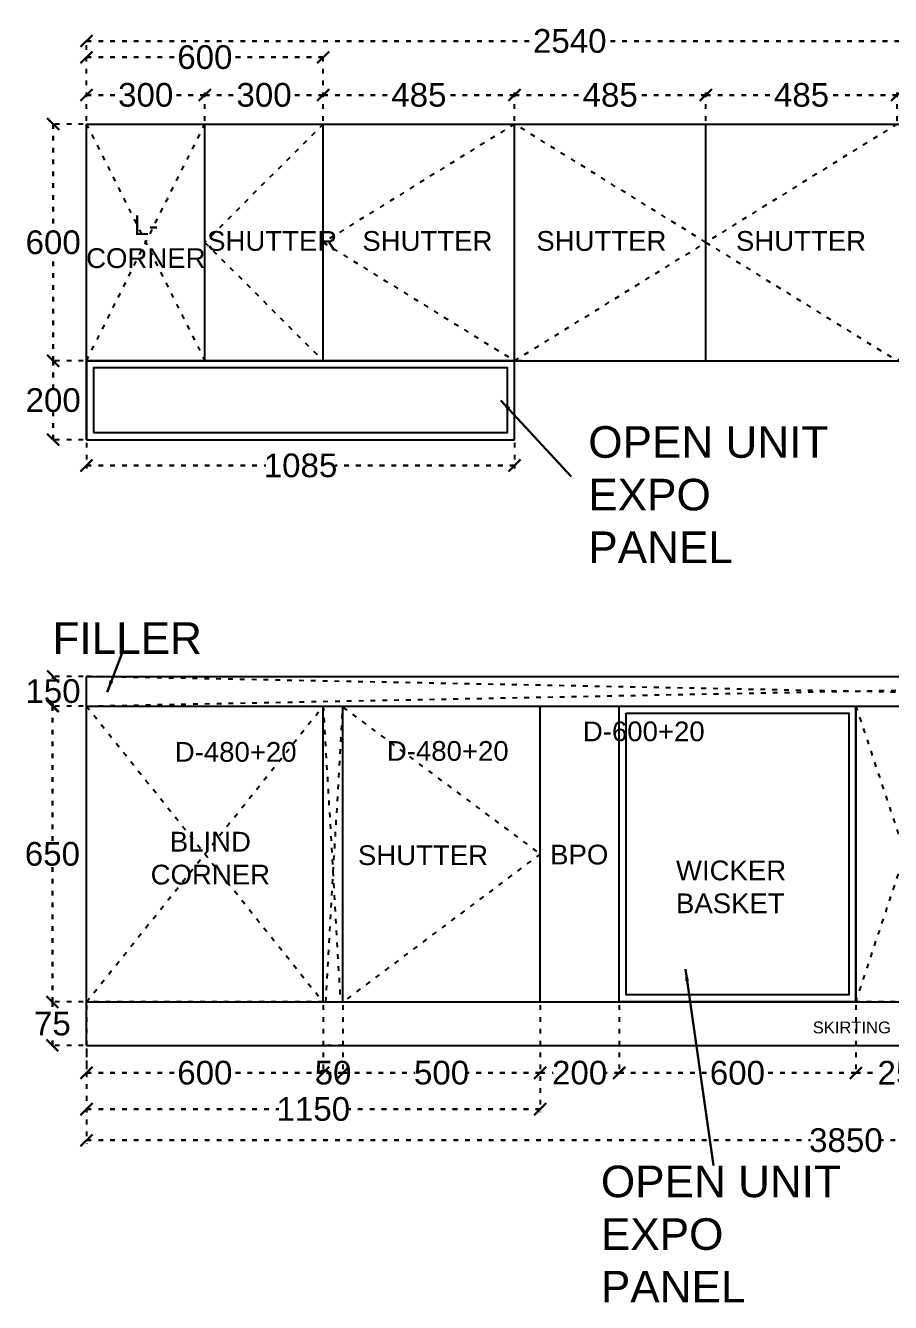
# Model space of a CAD drawing. Header units: millimetres. Extents: x 220712 to 1505573, y -354410 to 241923.
# Drawn here: x 319764 to 321956, y 126347 to 129583 of the extents above; entities that cross this region are included whole.
import ezdxf

# ---------------------------------------------------------------- set-up
doc = ezdxf.new("R2010")
doc.units = ezdxf.units.MM
doc.header["$MEASUREMENT"] = 0
doc.linetypes.add('ACAD_ISO03W100', pattern=[30, 12, -18])
doc.layers.add('Walls', color=253, linetype='Continuous')
doc.layers.add('Words', color=7, linetype='Continuous')
doc.styles.get("Standard").update_dxf_attribs({"font": 'arial.ttf'})
doc.dimstyles.get("Standard").update_dxf_attribs({"dimtxt": 60, "dimasz": 30, "dimexe": 7.75, "dimexo": 8.13, "dimgap": 0.63, "dimtad": 0, "dimtih": 1, "dimtoh": 1, "dimdec": 0, "dimzin": 0, "dimtxsty": 'Standard', "dimblk": 'OBLIQUE', "dimcen": 2.25, "dimclrd": 1, "dimclre": 1, "dimclrt": 1, "dimadec": 0, "dimazin": 0, "dimtfac": 1, "dimtdec": 0, "dimtofl": 0, "dimtmove": 0, "dimatfit": 3, "dimfxl": 1, "dimtolj": 1, "dimtzin": 0, "dimlwd": 30, "dimarcsym": 0})

# ---------------------------------------------------------------- blocks, each defined once
blk = doc.blocks.new('_Oblique')
at = {"color": 0, "linetype": 'ByBlock', "lineweight": -2}
blk.add_line((-0.5, -0.5), (0.5, 0.5), dxfattribs=at)
blk = doc.blocks.new('*D941')
at = {"layer": 'Defpoints', "color": 0, "linetype": 'ACAD_ISO03W100', "transparency": 16777216}
for p in [(321068.3, 127108.8), (319918.3, 126998.8), (321068.3, 126837.3)]:
    blk.add_point(p, dxfattribs=at)
at = {"layer": 'Walls', "color": 1, "linetype": 'ACAD_ISO03W100', "lineweight": -2, "transparency": 16777216}
for p, q in [((321068.3, 127100.6), (321068.3, 126829.5)), ((319918.3, 126990.6), (319918.3, 126829.5))]:
    blk.add_line(p, q, dxfattribs=at)
at = {"layer": 'Walls', "color": 1, "linetype": 'ACAD_ISO03W100', "lineweight": 30, "transparency": 16777216}
for p, q in [((319918.3, 126837.3), (320406, 126837.3)), ((321068.3, 126837.3), (320580.6, 126837.3))]:
    blk.add_line(p, q, dxfattribs=at)
at = {"layer": 'Walls', "color": 1, "linetype": 'ACAD_ISO03W100', "lineweight": 30, "transparency": 16777216, "xscale": 30, "yscale": 30, "zscale": 30, "rotation": 180}
blk.add_blockref('_Oblique', (319918.3, 126837.3), dxfattribs=at)
at = {"layer": 'Walls', "color": 1, "linetype": 'ACAD_ISO03W100', "lineweight": 30, "transparency": 16777216, "xscale": 30, "yscale": 30, "zscale": 30}
blk.add_blockref('_Oblique', (321068.3, 126837.3), dxfattribs=at)
at = {"layer": 'Walls', "color": 1, "linetype": 'ACAD_ISO03W100', "transparency": 16777216, "insert": (320493.3, 126837.3), "char_height": 60, "attachment_point": 5}
blk.add_mtext('\\A1;1150', dxfattribs=at)
blk = doc.blocks.new('*D942')
at = {"layer": 'Defpoints', "color": 0, "linetype": 'ACAD_ISO03W100', "transparency": 16777216}
for p in [(320568.3, 127108.8), (321068.3, 127108.8), (321068.3, 126929.3)]:
    blk.add_point(p, dxfattribs=at)
at = {"layer": 'Walls', "color": 1, "linetype": 'ACAD_ISO03W100', "lineweight": -2, "transparency": 16777216}
for p, q in [((320568.3, 127100.6), (320568.3, 126921.5)), ((321068.3, 127100.6), (321068.3, 126921.5))]:
    blk.add_line(p, q, dxfattribs=at)
at = {"layer": 'Walls', "color": 1, "linetype": 'ACAD_ISO03W100', "lineweight": 30, "transparency": 16777216}
for p, q in [((320568.3, 126929.3), (320751.5, 126929.3)), ((321068.3, 126929.3), (320885.2, 126929.3))]:
    blk.add_line(p, q, dxfattribs=at)
at = {"layer": 'Walls', "color": 1, "linetype": 'ACAD_ISO03W100', "lineweight": 30, "transparency": 16777216, "xscale": 30, "yscale": 30, "zscale": 30, "rotation": 180}
blk.add_blockref('_Oblique', (320568.3, 126929.3), dxfattribs=at)
at = {"layer": 'Walls', "color": 1, "linetype": 'ACAD_ISO03W100', "lineweight": 30, "transparency": 16777216, "xscale": 30, "yscale": 30, "zscale": 30}
blk.add_blockref('_Oblique', (321068.3, 126929.3), dxfattribs=at)
at = {"layer": 'Walls', "color": 1, "linetype": 'ACAD_ISO03W100', "transparency": 16777216, "insert": (320818.3, 126929.3), "char_height": 60, "attachment_point": 5}
blk.add_mtext('\\A1;500', dxfattribs=at)
blk = doc.blocks.new('*D943')
at = {"layer": 'Defpoints', "color": 0, "linetype": 'ACAD_ISO03W100', "transparency": 16777216}
for p in [(320518.3, 127108.8), (320568.3, 127108.8), (320518.3, 126929.3)]:
    blk.add_point(p, dxfattribs=at)
at = {"layer": 'Walls', "color": 1, "linetype": 'ACAD_ISO03W100', "lineweight": -2, "transparency": 16777216}
for p, q in [((320518.3, 127100.6), (320518.3, 126921.5)), ((320568.3, 127100.6), (320568.3, 126921.5))]:
    blk.add_line(p, q, dxfattribs=at)
at = {"layer": 'Walls', "color": 1, "linetype": 'ACAD_ISO03W100', "lineweight": 30, "transparency": 16777216}
blk.add_line((320568.3, 126929.3), (320518.3, 126929.3), dxfattribs=at)
at = {"layer": 'Walls', "color": 1, "linetype": 'ACAD_ISO03W100', "lineweight": 30, "transparency": 16777216, "xscale": 30, "yscale": 30, "zscale": 30, "rotation": 180}
blk.add_blockref('_Oblique', (320518.3, 126929.3), dxfattribs=at)
at = {"layer": 'Walls', "color": 1, "linetype": 'ACAD_ISO03W100', "lineweight": 30, "transparency": 16777216, "xscale": 30, "yscale": 30, "zscale": 30}
blk.add_blockref('_Oblique', (320568.3, 126929.3), dxfattribs=at)
at = {"layer": 'Walls', "color": 1, "linetype": 'ACAD_ISO03W100', "transparency": 16777216, "insert": (320543.3, 126929.3), "char_height": 60, "attachment_point": 5}
blk.add_mtext('\\A1;50', dxfattribs=at)
blk = doc.blocks.new('*D944')
at = {"layer": 'Defpoints', "color": 0, "linetype": 'ACAD_ISO03W100', "transparency": 16777216}
for p in [(319918.3, 127108.8), (320518.3, 127108.8), (320518.3, 126929.3)]:
    blk.add_point(p, dxfattribs=at)
at = {"layer": 'Walls', "color": 1, "linetype": 'ACAD_ISO03W100', "lineweight": -2, "transparency": 16777216}
for p, q in [((319918.3, 127100.6), (319918.3, 126921.5)), ((320518.3, 127100.6), (320518.3, 126921.5))]:
    blk.add_line(p, q, dxfattribs=at)
at = {"layer": 'Walls', "color": 1, "linetype": 'ACAD_ISO03W100', "lineweight": 30, "transparency": 16777216}
for p, q in [((319918.3, 126929.3), (320151.4, 126929.3)), ((320518.3, 126929.3), (320285.3, 126929.3))]:
    blk.add_line(p, q, dxfattribs=at)
at = {"layer": 'Walls', "color": 1, "linetype": 'ACAD_ISO03W100', "lineweight": 30, "transparency": 16777216, "xscale": 30, "yscale": 30, "zscale": 30, "rotation": 180}
blk.add_blockref('_Oblique', (319918.3, 126929.3), dxfattribs=at)
at = {"layer": 'Walls', "color": 1, "linetype": 'ACAD_ISO03W100', "lineweight": 30, "transparency": 16777216, "xscale": 30, "yscale": 30, "zscale": 30}
blk.add_blockref('_Oblique', (320518.3, 126929.3), dxfattribs=at)
at = {"layer": 'Walls', "color": 1, "linetype": 'ACAD_ISO03W100', "transparency": 16777216, "insert": (320218.3, 126929.3), "char_height": 60, "attachment_point": 5}
blk.add_mtext('\\A1;600', dxfattribs=at)
blk = doc.blocks.new('*D945')
at = {"layer": 'Defpoints', "color": 0, "linetype": 'ACAD_ISO03W100', "transparency": 16777216}
for p in [(321068.3, 127108.8), (321268.3, 127108.8), (321268.3, 126929.3)]:
    blk.add_point(p, dxfattribs=at)
at = {"layer": 'Walls', "color": 1, "linetype": 'ACAD_ISO03W100', "lineweight": -2, "transparency": 16777216}
for p, q in [((321068.3, 127100.6), (321068.3, 126921.5)), ((321268.3, 127100.6), (321268.3, 126921.5))]:
    blk.add_line(p, q, dxfattribs=at)
at = {"layer": 'Walls', "color": 1, "linetype": 'ACAD_ISO03W100', "lineweight": 30, "transparency": 16777216}
for p, q in [((321068.3, 126929.3), (321101, 126929.3)), ((321268.3, 126929.3), (321235.7, 126929.3))]:
    blk.add_line(p, q, dxfattribs=at)
at = {"layer": 'Walls', "color": 1, "linetype": 'ACAD_ISO03W100', "lineweight": 30, "transparency": 16777216, "xscale": 30, "yscale": 30, "zscale": 30, "rotation": 180}
blk.add_blockref('_Oblique', (321068.3, 126929.3), dxfattribs=at)
at = {"layer": 'Walls', "color": 1, "linetype": 'ACAD_ISO03W100', "lineweight": 30, "transparency": 16777216, "xscale": 30, "yscale": 30, "zscale": 30}
blk.add_blockref('_Oblique', (321268.3, 126929.3), dxfattribs=at)
at = {"layer": 'Walls', "color": 1, "linetype": 'ACAD_ISO03W100', "transparency": 16777216, "insert": (321168.3, 126929.3), "char_height": 60, "attachment_point": 5}
blk.add_mtext('\\A1;200', dxfattribs=at)
blk = doc.blocks.new('*D946')
at = {"layer": 'Defpoints', "color": 0, "linetype": 'ACAD_ISO03W100', "transparency": 16777216}
for p in [(321268.3, 127108.8), (321868.3, 127108.8), (321868.3, 126929)]:
    blk.add_point(p, dxfattribs=at)
at = {"layer": 'Walls', "color": 1, "linetype": 'ACAD_ISO03W100', "lineweight": -2, "transparency": 16777216}
for p, q in [((321268.3, 127100.6), (321268.3, 126921.3)), ((321868.3, 127100.6), (321868.3, 126921.3))]:
    blk.add_line(p, q, dxfattribs=at)
at = {"layer": 'Walls', "color": 1, "linetype": 'ACAD_ISO03W100', "lineweight": 30, "transparency": 16777216}
for p, q in [((321268.3, 126929), (321501.4, 126929)), ((321868.3, 126929), (321635.3, 126929))]:
    blk.add_line(p, q, dxfattribs=at)
at = {"layer": 'Walls', "color": 1, "linetype": 'ACAD_ISO03W100', "lineweight": 30, "transparency": 16777216, "xscale": 30, "yscale": 30, "zscale": 30, "rotation": 180}
blk.add_blockref('_Oblique', (321268.3, 126929), dxfattribs=at)
at = {"layer": 'Walls', "color": 1, "linetype": 'ACAD_ISO03W100', "lineweight": 30, "transparency": 16777216, "xscale": 30, "yscale": 30, "zscale": 30}
blk.add_blockref('_Oblique', (321868.3, 126929), dxfattribs=at)
at = {"layer": 'Walls', "color": 1, "linetype": 'ACAD_ISO03W100', "transparency": 16777216, "insert": (321568.3, 126929), "char_height": 60, "attachment_point": 5}
blk.add_mtext('\\A1;600', dxfattribs=at)
blk = doc.blocks.new('*D947')
at = {"layer": 'Defpoints', "color": 0, "linetype": 'ACAD_ISO03W100', "transparency": 16777216}
for p in [(321868.3, 127108.8), (322118.3, 127108.8), (322118.3, 126929)]:
    blk.add_point(p, dxfattribs=at)
at = {"layer": 'Walls', "color": 1, "linetype": 'ACAD_ISO03W100', "lineweight": -2, "transparency": 16777216}
for p, q in [((321868.3, 127100.6), (321868.3, 126921.3)), ((322118.3, 127100.6), (322118.3, 126921.3))]:
    blk.add_line(p, q, dxfattribs=at)
at = {"layer": 'Walls', "color": 1, "linetype": 'ACAD_ISO03W100', "lineweight": 30, "transparency": 16777216}
for p, q in [((321868.3, 126929), (321926, 126929)), ((322118.3, 126929), (322060.7, 126929))]:
    blk.add_line(p, q, dxfattribs=at)
at = {"layer": 'Walls', "color": 1, "linetype": 'ACAD_ISO03W100', "lineweight": 30, "transparency": 16777216, "xscale": 30, "yscale": 30, "zscale": 30, "rotation": 180}
blk.add_blockref('_Oblique', (321868.3, 126929), dxfattribs=at)
at = {"layer": 'Walls', "color": 1, "linetype": 'ACAD_ISO03W100', "lineweight": 30, "transparency": 16777216, "xscale": 30, "yscale": 30, "zscale": 30}
blk.add_blockref('_Oblique', (322118.3, 126929), dxfattribs=at)
at = {"layer": 'Walls', "color": 1, "linetype": 'ACAD_ISO03W100', "transparency": 16777216, "insert": (321993.3, 126929), "char_height": 60, "attachment_point": 5}
blk.add_mtext('\\A1;250', dxfattribs=at)
blk = doc.blocks.new('*D911')
at = {"layer": 'Defpoints', "color": 0, "linetype": 'ACAD_ISO03W100', "transparency": 16777216}
for p in [(319831.8, 127108.8), (319918.3, 127108.8), (319918.3, 126998.8)]:
    blk.add_point(p, dxfattribs=at)
at = {"layer": 'Walls', "color": 1, "linetype": 'ACAD_ISO03W100', "lineweight": -2, "transparency": 16777216}
for p, q in [((319910.2, 127108.8), (319824.1, 127108.8)), ((319910.2, 126998.8), (319824.1, 126998.8))]:
    blk.add_line(p, q, dxfattribs=at)
at = {"layer": 'Walls', "color": 1, "linetype": 'ACAD_ISO03W100', "lineweight": 30, "transparency": 16777216}
for p, q in [((319831.8, 127108.8), (319831.8, 127084.9)), ((319831.8, 126998.8), (319831.8, 127022.6))]:
    blk.add_line(p, q, dxfattribs=at)
at = {"layer": 'Walls', "color": 1, "linetype": 'ACAD_ISO03W100', "lineweight": 30, "transparency": 16777216, "xscale": 30, "yscale": 30, "zscale": 30}
for p, rotation in [((319831.8, 127108.8), 90), ((319831.8, 126998.8), 270)]:
    blk.add_blockref('_Oblique', p, dxfattribs=dict(at, rotation=rotation))
at = {"layer": 'Walls', "color": 1, "linetype": 'ACAD_ISO03W100', "transparency": 16777216, "insert": (319831.8, 127053.8), "char_height": 60, "attachment_point": 5}
blk.add_mtext('\\A1;75', dxfattribs=at)
blk = doc.blocks.new('*D952')
at = {"layer": 'Defpoints', "color": 0, "linetype": 'ACAD_ISO03W100', "transparency": 16777216}
for p in [(319831.8, 127858.8), (319918.3, 127858.8), (319918.3, 127108.8)]:
    blk.add_point(p, dxfattribs=at)
at = {"layer": 'Walls', "color": 1, "linetype": 'ACAD_ISO03W100', "lineweight": -2, "transparency": 16777216}
for p, q in [((319910.2, 127858.8), (319824.1, 127858.8)), ((319910.2, 127108.8), (319824.1, 127108.8))]:
    blk.add_line(p, q, dxfattribs=at)
at = {"layer": 'Walls', "color": 1, "linetype": 'ACAD_ISO03W100', "lineweight": 30, "transparency": 16777216}
for p, q in [((319831.8, 127858.8), (319831.8, 127515)), ((319831.8, 127108.8), (319831.8, 127452.5))]:
    blk.add_line(p, q, dxfattribs=at)
at = {"layer": 'Walls', "color": 1, "linetype": 'ACAD_ISO03W100', "lineweight": 30, "transparency": 16777216, "xscale": 30, "yscale": 30, "zscale": 30}
for p, rotation in [((319831.8, 127858.8), 90), ((319831.8, 127108.8), 270)]:
    blk.add_blockref('_Oblique', p, dxfattribs=dict(at, rotation=rotation))
at = {"layer": 'Walls', "color": 1, "linetype": 'ACAD_ISO03W100', "transparency": 16777216, "insert": (319831.8, 127483.8), "char_height": 60, "attachment_point": 5}
blk.add_mtext('\\A1;650', dxfattribs=at)
blk = doc.blocks.new('*D954')
at = {"layer": 'Defpoints', "color": 0, "linetype": 'ACAD_ISO03W100', "lineweight": -2, "transparency": 16777216}
for p in [(320218.3, 129407.3), (319918.3, 129333.8), (320218.3, 129333.8)]:
    blk.add_point(p, dxfattribs=at)
at = {"layer": 'Walls', "color": 1, "linetype": 'ACAD_ISO03W100', "lineweight": -2, "transparency": 16777216}
for p, q in [((319918.3, 129341.9), (319918.3, 129415)), ((320218.3, 129341.9), (320218.3, 129415))]:
    blk.add_line(p, q, dxfattribs=at)
at = {"layer": 'Walls', "color": 1, "linetype": 'ACAD_ISO03W100', "lineweight": 30, "transparency": 16777216}
for p, q in [((319918.3, 129407.3), (320001.6, 129407.3)), ((320218.3, 129407.3), (320135.1, 129407.3))]:
    blk.add_line(p, q, dxfattribs=at)
at = {"layer": 'Walls', "color": 1, "linetype": 'ACAD_ISO03W100', "lineweight": 30, "transparency": 16777216, "xscale": 30, "yscale": 30, "zscale": 30, "rotation": 180}
blk.add_blockref('_Oblique', (319918.3, 129407.3), dxfattribs=at)
at = {"layer": 'Walls', "color": 1, "linetype": 'ACAD_ISO03W100', "lineweight": 30, "transparency": 16777216, "xscale": 30, "yscale": 30, "zscale": 30}
blk.add_blockref('_Oblique', (320218.3, 129407.3), dxfattribs=at)
at = {"layer": 'Walls', "color": 1, "linetype": 'ACAD_ISO03W100', "transparency": 16777216, "insert": (320068.3, 129407.3), "char_height": 60, "attachment_point": 5}
blk.add_mtext('\\A1;300', dxfattribs=at)
blk = doc.blocks.new('*D955')
at = {"layer": 'Defpoints', "color": 0, "linetype": 'ACAD_ISO03W100', "lineweight": -2, "transparency": 16777216}
for p in [(320518.3, 129407.3), (320218.3, 129333.8), (320518.3, 129333.8)]:
    blk.add_point(p, dxfattribs=at)
at = {"layer": 'Walls', "color": 1, "linetype": 'ACAD_ISO03W100', "lineweight": -2, "transparency": 16777216}
for p, q in [((320218.3, 129341.9), (320218.3, 129415)), ((320518.3, 129341.9), (320518.3, 129415))]:
    blk.add_line(p, q, dxfattribs=at)
at = {"layer": 'Walls', "color": 1, "linetype": 'ACAD_ISO03W100', "lineweight": 30, "transparency": 16777216}
for p, q in [((320218.3, 129407.3), (320301.6, 129407.3)), ((320518.3, 129407.3), (320435.1, 129407.3))]:
    blk.add_line(p, q, dxfattribs=at)
at = {"layer": 'Walls', "color": 1, "linetype": 'ACAD_ISO03W100', "lineweight": 30, "transparency": 16777216, "xscale": 30, "yscale": 30, "zscale": 30, "rotation": 180}
blk.add_blockref('_Oblique', (320218.3, 129407.3), dxfattribs=at)
at = {"layer": 'Walls', "color": 1, "linetype": 'ACAD_ISO03W100', "lineweight": 30, "transparency": 16777216, "xscale": 30, "yscale": 30, "zscale": 30}
blk.add_blockref('_Oblique', (320518.3, 129407.3), dxfattribs=at)
at = {"layer": 'Walls', "color": 1, "linetype": 'ACAD_ISO03W100', "transparency": 16777216, "insert": (320368.3, 129407.3), "char_height": 60, "attachment_point": 5}
blk.add_mtext('\\A1;300', dxfattribs=at)
blk = doc.blocks.new('*D956')
at = {"layer": 'Defpoints', "color": 0, "linetype": 'ACAD_ISO03W100', "lineweight": -2, "transparency": 16777216}
for p in [(321003.3, 129407.3), (320518.3, 129333.8), (321003.3, 129333.8)]:
    blk.add_point(p, dxfattribs=at)
at = {"layer": 'Walls', "color": 1, "linetype": 'ACAD_ISO03W100', "lineweight": -2, "transparency": 16777216}
for p, q in [((320518.3, 129341.9), (320518.3, 129415)), ((321003.3, 129341.9), (321003.3, 129415))]:
    blk.add_line(p, q, dxfattribs=at)
at = {"layer": 'Walls', "color": 1, "linetype": 'ACAD_ISO03W100', "lineweight": 30, "transparency": 16777216}
for p, q in [((320518.3, 129407.3), (320692.5, 129407.3)), ((321003.3, 129407.3), (320829.2, 129407.3))]:
    blk.add_line(p, q, dxfattribs=at)
at = {"layer": 'Walls', "color": 1, "linetype": 'ACAD_ISO03W100', "lineweight": 30, "transparency": 16777216, "xscale": 30, "yscale": 30, "zscale": 30, "rotation": 180}
blk.add_blockref('_Oblique', (320518.3, 129407.3), dxfattribs=at)
at = {"layer": 'Walls', "color": 1, "linetype": 'ACAD_ISO03W100', "lineweight": 30, "transparency": 16777216, "xscale": 30, "yscale": 30, "zscale": 30}
blk.add_blockref('_Oblique', (321003.3, 129407.3), dxfattribs=at)
at = {"layer": 'Walls', "color": 1, "linetype": 'ACAD_ISO03W100', "transparency": 16777216, "insert": (320760.8, 129407.3), "char_height": 60, "attachment_point": 5}
blk.add_mtext('\\A1;485', dxfattribs=at)
blk = doc.blocks.new('*D957')
at = {"layer": 'Defpoints', "color": 0, "linetype": 'ACAD_ISO03W100', "lineweight": -2, "transparency": 16777216}
for p in [(321488.3, 129407.3), (321488.3, 129333.8), (321973.3, 129333.8)]:
    blk.add_point(p, dxfattribs=at)
at = {"layer": 'Walls', "color": 1, "linetype": 'ACAD_ISO03W100', "lineweight": -2, "transparency": 16777216}
for p, q in [((321488.3, 129341.9), (321488.3, 129415)), ((321973.3, 129341.9), (321973.3, 129415))]:
    blk.add_line(p, q, dxfattribs=at)
at = {"layer": 'Walls', "color": 1, "linetype": 'ACAD_ISO03W100', "lineweight": 30, "transparency": 16777216}
for p, q in [((321488.3, 129407.3), (321662.5, 129407.3)), ((321973.3, 129407.3), (321799.2, 129407.3))]:
    blk.add_line(p, q, dxfattribs=at)
at = {"layer": 'Walls', "color": 1, "linetype": 'ACAD_ISO03W100', "lineweight": 30, "transparency": 16777216, "xscale": 30, "yscale": 30, "zscale": 30, "rotation": 180}
blk.add_blockref('_Oblique', (321488.3, 129407.3), dxfattribs=at)
at = {"layer": 'Walls', "color": 1, "linetype": 'ACAD_ISO03W100', "lineweight": 30, "transparency": 16777216, "xscale": 30, "yscale": 30, "zscale": 30}
blk.add_blockref('_Oblique', (321973.3, 129407.3), dxfattribs=at)
at = {"layer": 'Walls', "color": 1, "linetype": 'ACAD_ISO03W100', "transparency": 16777216, "insert": (321730.8, 129407.3), "char_height": 60, "attachment_point": 5}
blk.add_mtext('\\A1;485', dxfattribs=at)
blk = doc.blocks.new('*D959')
at = {"layer": 'Defpoints', "color": 0, "linetype": 'ACAD_ISO03W100', "lineweight": -2, "transparency": 16777216}
for p in [(319918.3, 129333.8), (319833.8, 128733.8), (319918.3, 128733.8)]:
    blk.add_point(p, dxfattribs=at)
at = {"layer": 'Walls', "color": 1, "linetype": 'ACAD_ISO03W100', "lineweight": -2, "transparency": 16777216}
for p, q in [((319910.2, 129333.8), (319826.1, 129333.8)), ((319910.2, 128733.8), (319826.1, 128733.8))]:
    blk.add_line(p, q, dxfattribs=at)
at = {"layer": 'Walls', "color": 1, "linetype": 'ACAD_ISO03W100', "lineweight": 30, "transparency": 16777216}
for p, q in [((319833.8, 129333.8), (319833.8, 129065)), ((319833.8, 128733.8), (319833.8, 129002.5))]:
    blk.add_line(p, q, dxfattribs=at)
at = {"layer": 'Walls', "color": 1, "linetype": 'ACAD_ISO03W100', "lineweight": 30, "transparency": 16777216, "xscale": 30, "yscale": 30, "zscale": 30}
for p, rotation in [((319833.8, 129333.8), 90), ((319833.8, 128733.8), 270)]:
    blk.add_blockref('_Oblique', p, dxfattribs=dict(at, rotation=rotation))
at = {"layer": 'Walls', "color": 1, "linetype": 'ACAD_ISO03W100', "transparency": 16777216, "insert": (319833.8, 129033.8), "char_height": 60, "attachment_point": 5}
blk.add_mtext('\\A1;600', dxfattribs=at)
blk = doc.blocks.new('*D960')
at = {"layer": 'Defpoints', "color": 0, "linetype": 'ACAD_ISO03W100', "lineweight": -2, "transparency": 16777216}
for p in [(319918.3, 128733.8), (319833.8, 128533.8), (319918.3, 128533.8)]:
    blk.add_point(p, dxfattribs=at)
at = {"layer": 'Walls', "color": 1, "linetype": 'ACAD_ISO03W100', "lineweight": -2, "transparency": 16777216}
for p, q in [((319910.2, 128733.8), (319826.1, 128733.8)), ((319910.2, 128533.8), (319826.1, 128533.8))]:
    blk.add_line(p, q, dxfattribs=at)
at = {"layer": 'Walls', "color": 1, "linetype": 'ACAD_ISO03W100', "lineweight": 30, "transparency": 16777216}
for p, q in [((319833.8, 128733.8), (319833.8, 128665)), ((319833.8, 128533.8), (319833.8, 128602.5))]:
    blk.add_line(p, q, dxfattribs=at)
at = {"layer": 'Walls', "color": 1, "linetype": 'ACAD_ISO03W100', "lineweight": 30, "transparency": 16777216, "xscale": 30, "yscale": 30, "zscale": 30}
for p, rotation in [((319833.8, 128733.8), 90), ((319833.8, 128533.8), 270)]:
    blk.add_blockref('_Oblique', p, dxfattribs=dict(at, rotation=rotation))
at = {"layer": 'Walls', "color": 1, "linetype": 'ACAD_ISO03W100', "transparency": 16777216, "insert": (319833.8, 128633.8), "char_height": 60, "attachment_point": 5}
blk.add_mtext('\\A1;200', dxfattribs=at)
blk = doc.blocks.new('*D961')
at = {"layer": 'Defpoints', "color": 0, "linetype": 'ACAD_ISO03W100', "lineweight": -2, "transparency": 16777216}
for p in [(319918.3, 128533.8), (321003.3, 128533.8), (321003.3, 128468.3)]:
    blk.add_point(p, dxfattribs=at)
at = {"layer": 'Walls', "color": 1, "linetype": 'ACAD_ISO03W100', "lineweight": -2, "transparency": 16777216}
for p, q in [((319918.3, 128525.6), (319918.3, 128460.5)), ((321003.3, 128525.6), (321003.3, 128460.5))]:
    blk.add_line(p, q, dxfattribs=at)
at = {"layer": 'Walls', "color": 1, "linetype": 'ACAD_ISO03W100', "lineweight": 30, "transparency": 16777216}
for p, q in [((319918.3, 128468.3), (320373.2, 128468.3)), ((321003.3, 128468.3), (320548.5, 128468.3))]:
    blk.add_line(p, q, dxfattribs=at)
at = {"layer": 'Walls', "color": 1, "linetype": 'ACAD_ISO03W100', "lineweight": 30, "transparency": 16777216, "xscale": 30, "yscale": 30, "zscale": 30, "rotation": 180}
blk.add_blockref('_Oblique', (319918.3, 128468.3), dxfattribs=at)
at = {"layer": 'Walls', "color": 1, "linetype": 'ACAD_ISO03W100', "lineweight": 30, "transparency": 16777216, "xscale": 30, "yscale": 30, "zscale": 30}
blk.add_blockref('_Oblique', (321003.3, 128468.3), dxfattribs=at)
at = {"layer": 'Walls', "color": 1, "linetype": 'ACAD_ISO03W100', "transparency": 16777216, "insert": (320460.8, 128468.3), "char_height": 60, "attachment_point": 5}
blk.add_mtext('\\A1;1085', dxfattribs=at)
blk = doc.blocks.new('*D913')
at = {"layer": 'Defpoints', "color": 0, "linetype": 'ACAD_ISO03W100', "transparency": 16777216}
for p in [(319918.3, 126998.8), (323768.3, 126998.8), (323768.3, 126758.3)]:
    blk.add_point(p, dxfattribs=at)
at = {"layer": 'Walls', "color": 1, "linetype": 'ACAD_ISO03W100', "lineweight": -2, "transparency": 16777216}
for p, q in [((319918.3, 126990.6), (319918.3, 126750.5)), ((323768.3, 126990.6), (323768.3, 126750.5))]:
    blk.add_line(p, q, dxfattribs=at)
at = {"layer": 'Walls', "color": 1, "linetype": 'ACAD_ISO03W100', "lineweight": 30, "transparency": 16777216}
for p, q in [((319918.3, 126758.3), (321753.2, 126758.3)), ((323768.3, 126758.3), (321933.4, 126758.3))]:
    blk.add_line(p, q, dxfattribs=at)
at = {"layer": 'Walls', "color": 1, "linetype": 'ACAD_ISO03W100', "lineweight": 30, "transparency": 16777216, "xscale": 30, "yscale": 30, "zscale": 30, "rotation": 180}
blk.add_blockref('_Oblique', (319918.3, 126758.3), dxfattribs=at)
at = {"layer": 'Walls', "color": 1, "linetype": 'ACAD_ISO03W100', "lineweight": 30, "transparency": 16777216, "xscale": 30, "yscale": 30, "zscale": 30}
blk.add_blockref('_Oblique', (323768.3, 126758.3), dxfattribs=at)
at = {"layer": 'Walls', "color": 1, "linetype": 'ACAD_ISO03W100', "transparency": 16777216, "insert": (321843.3, 126758.3), "char_height": 60, "attachment_point": 5}
blk.add_mtext('\\A1;3850', dxfattribs=at)
blk = doc.blocks.new('*D914')
at = {"layer": 'Defpoints', "color": 0, "linetype": 'ACAD_ISO03W100', "lineweight": -2, "transparency": 16777216}
for p in [(322458.3, 129544), (319918.3, 129333.8), (322458.3, 129333.8)]:
    blk.add_point(p, dxfattribs=at)
at = {"layer": 'Walls', "color": 1, "linetype": 'ACAD_ISO03W100', "lineweight": -2, "transparency": 16777216}
for p, q in [((319918.3, 129341.9), (319918.3, 129551.8)), ((322458.3, 129341.9), (322458.3, 129551.8))]:
    blk.add_line(p, q, dxfattribs=at)
at = {"layer": 'Walls', "color": 1, "linetype": 'ACAD_ISO03W100', "lineweight": 30, "transparency": 16777216}
for p, q in [((319918.3, 129544), (321052.7, 129544)), ((322458.3, 129544), (321234, 129544))]:
    blk.add_line(p, q, dxfattribs=at)
at = {"layer": 'Walls', "color": 1, "linetype": 'ACAD_ISO03W100', "lineweight": 30, "transparency": 16777216, "xscale": 30, "yscale": 30, "zscale": 30, "rotation": 180}
blk.add_blockref('_Oblique', (319918.3, 129544), dxfattribs=at)
at = {"layer": 'Walls', "color": 1, "linetype": 'ACAD_ISO03W100', "lineweight": 30, "transparency": 16777216, "xscale": 30, "yscale": 30, "zscale": 30}
blk.add_blockref('_Oblique', (322458.3, 129544), dxfattribs=at)
at = {"layer": 'Walls', "color": 1, "linetype": 'ACAD_ISO03W100', "transparency": 16777216, "insert": (321143.3, 129544), "char_height": 60, "attachment_point": 5}
blk.add_mtext('\\A1;2540', dxfattribs=at)
blk = doc.blocks.new('*D1086')
at = {"layer": 'Defpoints', "color": 0, "linetype": 'ACAD_ISO03W100', "lineweight": -2, "transparency": 16777216}
for p in [(321488.3, 129407.3), (321003.3, 129333.8), (321488.3, 129333.8)]:
    blk.add_point(p, dxfattribs=at)
at = {"layer": 'Walls', "color": 1, "linetype": 'ACAD_ISO03W100', "lineweight": -2, "transparency": 16777216}
for p, q in [((321003.3, 129341.9), (321003.3, 129415)), ((321488.3, 129341.9), (321488.3, 129415))]:
    blk.add_line(p, q, dxfattribs=at)
at = {"layer": 'Walls', "color": 1, "linetype": 'ACAD_ISO03W100', "lineweight": 30, "transparency": 16777216}
for p, q in [((321003.3, 129407.3), (321177.5, 129407.3)), ((321488.3, 129407.3), (321314.2, 129407.3))]:
    blk.add_line(p, q, dxfattribs=at)
at = {"layer": 'Walls', "color": 1, "linetype": 'ACAD_ISO03W100', "lineweight": 30, "transparency": 16777216, "xscale": 30, "yscale": 30, "zscale": 30, "rotation": 180}
blk.add_blockref('_Oblique', (321003.3, 129407.3), dxfattribs=at)
at = {"layer": 'Walls', "color": 1, "linetype": 'ACAD_ISO03W100', "lineweight": 30, "transparency": 16777216, "xscale": 30, "yscale": 30, "zscale": 30}
blk.add_blockref('_Oblique', (321488.3, 129407.3), dxfattribs=at)
at = {"layer": 'Walls', "color": 1, "linetype": 'ACAD_ISO03W100', "transparency": 16777216, "insert": (321245.8, 129407.3), "char_height": 60, "attachment_point": 5}
blk.add_mtext('\\A1;485', dxfattribs=at)
blk = doc.blocks.new('*D1271')
at = {"layer": 'Defpoints', "color": 0, "linetype": 'ACAD_ISO03W100', "transparency": 16777216}
for p in [(319833.3, 127933.8), (319918.3, 127933.8), (319918.3, 127858.8)]:
    blk.add_point(p, dxfattribs=at)
at = {"layer": 'Walls', "color": 1, "linetype": 'ACAD_ISO03W100', "lineweight": -2, "transparency": 16777216}
for p, q in [((319910.2, 127933.8), (319825.6, 127933.8)), ((319910.2, 127858.8), (319825.6, 127858.8))]:
    blk.add_line(p, q, dxfattribs=at)
at = {"layer": 'Walls', "color": 1, "linetype": 'ACAD_ISO03W100', "lineweight": 30, "transparency": 16777216}
for p, q in [((319833.3, 127933.8), (319833.3, 127927.5)), ((319833.3, 127858.8), (319833.3, 127865))]:
    blk.add_line(p, q, dxfattribs=at)
at = {"layer": 'Walls', "color": 1, "linetype": 'ACAD_ISO03W100', "lineweight": 30, "transparency": 16777216, "xscale": 30, "yscale": 30, "zscale": 30}
for p, rotation in [((319833.3, 127933.8), 90), ((319833.3, 127858.8), 270)]:
    blk.add_blockref('_Oblique', p, dxfattribs=dict(at, rotation=rotation))
at = {"layer": 'Walls', "color": 1, "linetype": 'ACAD_ISO03W100', "transparency": 16777216, "insert": (319833.3, 127896.3), "char_height": 60, "attachment_point": 5}
blk.add_mtext('\\A1;150', dxfattribs=at)
blk = doc.blocks.new('*D1919')
at = {"layer": 'Defpoints', "color": 0, "linetype": 'ACAD_ISO03W100', "lineweight": -2, "transparency": 16777216}
for p in [(320518.3, 129503), (319918.3, 129333.8), (320518.3, 129333.8)]:
    blk.add_point(p, dxfattribs=at)
at = {"layer": 'Walls', "color": 1, "linetype": 'ACAD_ISO03W100', "lineweight": -2, "transparency": 16777216}
for p, q in [((319918.3, 129341.9), (319918.3, 129510.8)), ((320518.3, 129341.9), (320518.3, 129510.8))]:
    blk.add_line(p, q, dxfattribs=at)
at = {"layer": 'Walls', "color": 1, "linetype": 'ACAD_ISO03W100', "lineweight": 30, "transparency": 16777216}
for p, q in [((319918.3, 129503), (320151.4, 129503)), ((320518.3, 129503), (320285.3, 129503))]:
    blk.add_line(p, q, dxfattribs=at)
at = {"layer": 'Walls', "color": 1, "linetype": 'ACAD_ISO03W100', "lineweight": 30, "transparency": 16777216, "xscale": 30, "yscale": 30, "zscale": 30, "rotation": 180}
blk.add_blockref('_Oblique', (319918.3, 129503), dxfattribs=at)
at = {"layer": 'Walls', "color": 1, "linetype": 'ACAD_ISO03W100', "lineweight": 30, "transparency": 16777216, "xscale": 30, "yscale": 30, "zscale": 30}
blk.add_blockref('_Oblique', (320518.3, 129503), dxfattribs=at)
at = {"layer": 'Walls', "color": 1, "linetype": 'ACAD_ISO03W100', "transparency": 16777216, "insert": (320218.3, 129503), "char_height": 60, "attachment_point": 5}
blk.add_mtext('\\A1;600', dxfattribs=at)

msp = doc.modelspace()

# ---------------------------------------------------------------- linework, layer by layer
at = {"layer": 'Walls', "color": 18, "true_color": 0x000000}
for p, q in [((319918.3, 129333.8), (322458.3, 129333.8)), ((319918.3, 128533.8), (319918.3, 129333.8)), ((320218.3, 128733.8), (320218.3, 129333.8)), ((320518.3, 128733.8), (320518.3, 129333.8)), ((321003.3, 128733.8), (321003.3, 129333.8)), ((321488.3, 128733.8), (321488.3, 129333.8)), ((319918.3, 128733.8), (322458.3, 128733.8)), ((321021.3, 128733.8), (319918.3, 128733.8)), ((319918.3, 128733.8), (319918.3, 128533.8)), ((321003.3, 128533.8), (321003.3, 128733.8)), ((320985.3, 128551.8), (320985.3, 128715.8)), ((319918.3, 128533.8), (320918.3, 128533.8)), ((319918.3, 128533.8), (321003.3, 128533.8)), ((319918.3, 126998.8), (319918.3, 127933.8)), ((319918.3, 127933.8), (323768.3, 127933.8)), ((319918.3, 127858.8), (323768.3, 127858.8)), ((320518.3, 127108.8), (320518.3, 127858.8)), ((320568.3, 127108.8), (320568.3, 127858.8)), ((321068.3, 127108.8), (321068.3, 127858.8)), ((321268.3, 127108.8), (321268.3, 127858.8)), ((321868.3, 127108.8), (321868.3, 127858.8)), ((319918.3, 127108.8), (323768.3, 127108.8)), ((319918.3, 126998.8), (323768.3, 126998.8))]:
    msp.add_line(p, q, dxfattribs=at)
at = {"layer": 'Walls', "color": 9, "linetype": 'ACAD_ISO03W100', "true_color": 0xc7c8ca}
for points in [[(319918.3, 129333.8), (320218.3, 128733.8), (319918.3, 128733.8), (320218.3, 129333.8)], [(320518.3, 129333.8), (320218.3, 129033.8), (320518.3, 128733.8)], [(321003.3, 129333.8), (320518.3, 129033.8), (321003.3, 128733.8), (321488.3, 129033.8), (321003.3, 129333.8)], [(321973.3, 129333.8), (321488.3, 129033.8), (321973.3, 128733.8), (322458.3, 129033.8), (321973.3, 129333.8)], [(319918.3, 127858.8), (320518.3, 127108.8), (319918.3, 127108.8), (320518.3, 127858.8)], [(320568.2, 127855.9), (321068.3, 127483.8), (320568.3, 127108.8)]]:
    msp.add_lwpolyline(points, dxfattribs=at)
at = {"layer": 'Walls', "color": 18, "true_color": 0x000000}
for points in [[(319936.3, 128551.8), (320985.3, 128551.8), (320985.3, 128715.8), (319936.3, 128715.8)], [(321268.3, 127858.8), (321868.3, 127858.8), (321868.3, 127108.8), (321268.3, 127108.8)], [(321286.3, 127840.8), (321850.3, 127840.8), (321850.3, 127126.8), (321286.3, 127126.8)]]:
    msp.add_lwpolyline(points, close=True, dxfattribs=at)
at = {"layer": 'Walls', "color": 240, "linetype": 'ACAD_ISO03W100', "true_color": 0xed1f24}
for points in [[(319918.3, 127858.8), (323768.3, 127933.8), (323768.3, 127858.8), (319918.3, 127933.8)], [(320518.3, 127858.8), (320561.9, 127108.8)], [(320524.7, 127108.8), (320568.3, 127858.8)], [(321868.3, 127858.8), (322118.3, 127108.8), (321868.3, 127108.8), (322118.3, 127858.8)], [(320568.3, 126998.8), (320518.3, 126998.8)]]:
    msp.add_lwpolyline(points, dxfattribs=at)

# ---------------------------------------------------------------- texts
at = {"color": 7, "char_height": 50, "attachment_point": 1}
for s, insert in [('\\pxqc;L-\\PCORNER', (319918.3, 129102.3)), ('SHUTTER', (320224, 129062.5)), ('SHUTTER', (320617.5, 129062.5)), ('SHUTTER', (321058.5, 129062.5)), ('SHUTTER', (321564.5, 129062.5)), ('\\pxqc;D-600+20', (321180.5, 127819.6)), ('\\pxqc;D-480+20', (320146, 127767.6)), ('\\pxqc;D-480+20', (320683.6, 127770)), ('\\pxqc;BLIND \\PCORNER', (320081.8, 127540)), ('SHUTTER', (320606.3, 127505.8)), ('BPO', (321093.5, 127507.4)), ('WICKER\\PBASKET', (321412.5, 127467.2))]:
    msp.add_mtext_dynamic_manual_height_columns(s, width=300.775, gutter_width=1213, heights=[0], dxfattribs=dict(at, insert=insert))
at = {"color": 18, "true_color": 0x000000, "insert": (321759.3, 127059.3), "char_height": 30, "attachment_point": 1}
msp.add_mtext_dynamic_manual_height_columns('SKIRTING', width=2764.543, gutter_width=1, heights=[238.1], dxfattribs=at)
at = {"layer": 'Words', "color": 0, "char_height": 80, "attachment_point": 1}
for s, width, insert in [('OPEN UNIT EXPO PANEL', 640.366, (321190.2, 128568)), ('FILLER', 958.319, (319832, 128071)), ('OPEN UNIT EXPO PANEL', 640.366, (321222.2, 126694))]:
    msp.add_mtext_dynamic_manual_height_columns(s, width=width, gutter_width=866.4, heights=[440.1], dxfattribs=dict(at, insert=insert))

# ---------------------------------------------------------------- dimensions: what is measured, and where the dimension line sits
at = {"layer": 'Walls', "color": 9, "linetype": 'ACAD_ISO03W100', "true_color": 0xc7c8ca}
dim = msp.add_linear_dim(base=(322458.3, 129544), p1=(319918.3, 129333.8), p2=(322458.3, 129333.8), dimstyle='Standard', dxfattribs=at)
dim.commit()
dim.dimension.update_dxf_attribs({"geometry": '*D914', "text_midpoint": (321143.3, 129544), "dimtype": 160})
for base, p1, p2, picture, middle in [((320518.3, 129503), (319918.3, 129333.8), (320518.3, 129333.8), '*D1919', (320218.3, 129503)), ((320218.3, 129407.3), (319918.3, 129333.8), (320218.3, 129333.8), '*D954', (320068.3, 129407.3)), ((320518.3, 129407.3), (320218.3, 129333.8), (320518.3, 129333.8), '*D955', (320368.3, 129407.3)), ((321003.3, 129407.3), (320518.3, 129333.8), (321003.3, 129333.8), '*D956', (320760.8, 129407.3)), ((321488.3, 129407.3), (321973.3, 129333.8), (321488.3, 129333.8), '*D957', (321730.8, 129407.3)), ((321003.3, 128468.3), (319918.3, 128533.8), (321003.3, 128533.8), '*D961', (320460.8, 128468.3)), ((323768.3, 126758.3), (319918.3, 126998.8), (323768.3, 126998.8), '*D913', (321843.3, 126758.3))]:
    dim = msp.add_linear_dim(base=base, p1=p1, p2=p2, dimstyle='Standard', dxfattribs=at)
    dim.commit()
    dim.dimension.update_dxf_attribs({"geometry": picture, "text_midpoint": middle})
at = {"layer": 'Walls', "color": 18, "linetype": 'ACAD_ISO03W100', "true_color": 0x000000}
dim = msp.add_linear_dim(base=(321488.3, 129407.3), p1=(321003.3, 129333.8), p2=(321488.3, 129333.8), dimstyle='Standard', dxfattribs=at)
dim.commit()
dim.dimension.update_dxf_attribs({"geometry": '*D1086', "text_midpoint": (321245.8, 129407.3)})
at = {"layer": 'Walls', "color": 9, "linetype": 'ACAD_ISO03W100', "true_color": 0xc7c8ca}
for base, p1, p2, picture, middle in [((319833.8, 128733.8), (319918.3, 129333.8), (319918.3, 128733.8), '*D959', (319833.8, 129033.8)), ((319833.8, 128533.8), (319918.3, 128733.8), (319918.3, 128533.8), '*D960', (319833.8, 128633.8))]:
    dim = msp.add_linear_dim(base=base, p1=p1, p2=p2, angle=90, dimstyle='Standard', dxfattribs=at)
    dim.commit()
    dim.dimension.update_dxf_attribs({"geometry": picture, "text_midpoint": middle})
at = {"layer": 'Walls', "color": 240, "linetype": 'ACAD_ISO03W100', "true_color": 0xed1f24}
for base, p1, p2, text, picture, middle in [((319833.3, 127933.8), (319918.3, 127858.8), (319918.3, 127933.8), '150', '*D1271', (319833.3, 127896.3)), ((319831.8, 127858.8), (319918.3, 127108.8), (319918.3, 127858.8), '650', '*D952', (319831.8, 127483.8)), ((319831.8, 127108.8), (319918.3, 126998.8), (319918.3, 127108.8), '75', '*D911', (319831.8, 127053.8))]:
    dim = msp.add_linear_dim(base=base, p1=p1, p2=p2, angle=90, text=text, dimstyle='Standard', dxfattribs=at)
    dim.commit()
    dim.dimension.update_dxf_attribs({"geometry": picture, "text_midpoint": middle})
for base, p1, p2, picture, middle in [((321068.3, 126837.3), (319918.3, 126998.8), (321068.3, 127108.8), '*D941', (320493.3, 126837.3)), ((320518.3, 126929.3), (319918.3, 127108.8), (320518.3, 127108.8), '*D944', (320218.3, 126929.3)), ((321068.3, 126929.3), (320568.3, 127108.8), (321068.3, 127108.8), '*D942', (320818.3, 126929.3)), ((321268.3, 126929.3), (321068.3, 127108.8), (321268.3, 127108.8), '*D945', (321168.3, 126929.3)), ((321868.3, 126929), (321268.3, 127108.8), (321868.3, 127108.8), '*D946', (321568.3, 126929)), ((322118.3, 126929), (321868.3, 127108.8), (322118.3, 127108.8), '*D947', (321993.3, 126929))]:
    dim = msp.add_linear_dim(base=base, p1=p1, p2=p2, dimstyle='Standard', dxfattribs=at)
    dim.commit()
    dim.dimension.update_dxf_attribs({"geometry": picture, "text_midpoint": middle})
dim = msp.add_linear_dim(base=(320518.3, 126929.3), p1=(320568.3, 127108.8), p2=(320518.3, 127108.8), dimstyle='Standard', dxfattribs=at)
dim.commit()
dim.dimension.update_dxf_attribs({"geometry": '*D943', "text_midpoint": (320543.3, 126929.3), "dimtype": 160})

# ---------------------------------------------------------------- leaders
at = {"layer": 'Walls', "color": 252, "linetype": 'ByBlock', "true_color": 0x939598}
for points in [[(320968.5, 128633.5), (321147.2, 128440.9)], [(319970.7, 127894), (320007.5, 127991)], [(321436.5, 127192), (321508, 126694)]]:
    msp.add_leader(points, dimstyle='Standard', override={"dimgap": 0.63, "dimtad": 0}, dxfattribs=at)

doc.saveas('drawing.dxf')
